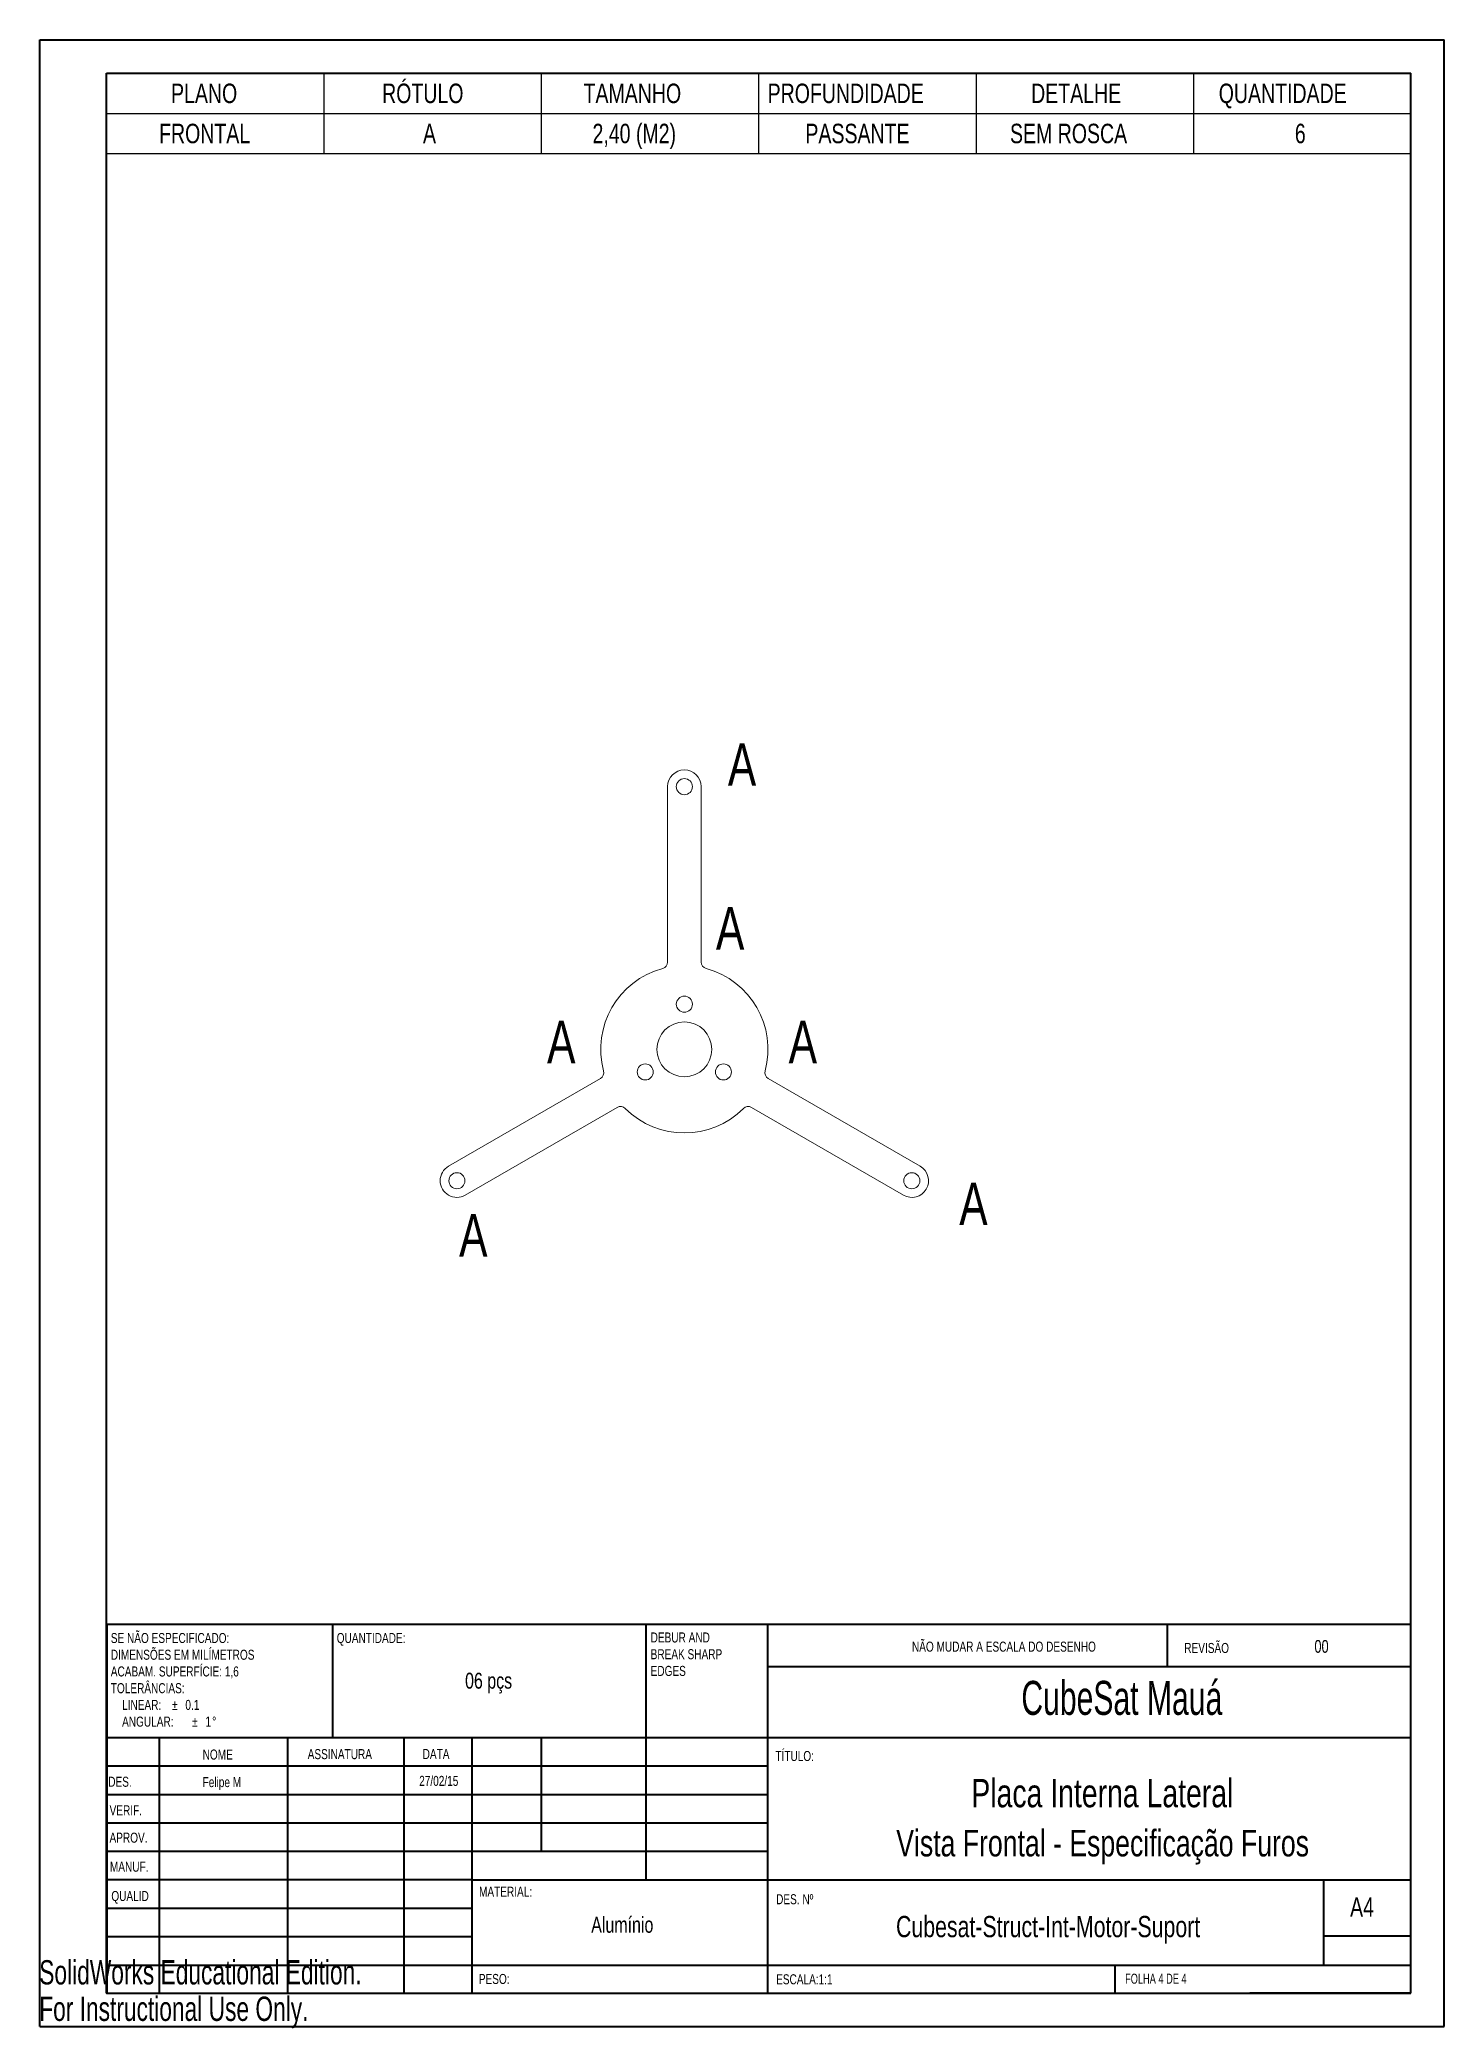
# Paper-space layout 'Folha04' of a CAD drawing. Header units: millimetres. Extents: x 0 to 210, y 0 to 297.
import ezdxf

# ---------------------------------------------------------------- set-up
doc = ezdxf.new("R2010")
doc.units = ezdxf.units.MM
doc.layers.add('FORMAT', color=7, linetype='Continuous')
doc.styles.add('SLDTEXTSTYLE0', font='TXT', dxfattribs={"width": 0.75})
doc.styles.add('SLDTEXTSTYLE1', font='TXT', dxfattribs={"width": 0.663})
doc.styles.add('SLDTEXTSTYLE2', font='TXT', dxfattribs={"width": 0.6875})
doc.styles.add('SLDTEXTSTYLE3', font='TXT', dxfattribs={"width": 0.7})

# ---------------------------------------------------------------- blocks, each defined once
blk = doc.blocks.new('SW_NOTE_6')
at = {"color": 0, "linetype": 'Continuous', "lineweight": 0, "char_height": 1.5, "attachment_point": 1, "style": 'SLDTEXTSTYLE0'}
for s, insert in [('DEBUR AND', (0, 1.93)), ('BREAK SHARP', (0, -0.57)), ('EDGES', (0, -3.07))]:
    blk.add_mtext(s, dxfattribs=dict(at, insert=insert))
blk = doc.blocks.new('SW_NOTE_7')
at = {"color": 0, "linetype": 'Continuous', "lineweight": 0, "char_height": 1.5, "attachment_point": 1, "style": 'SLDTEXTSTYLE0'}
for s, insert in [('SE NÃO ESPECIFICADO:', (0, 1.93)), ('ACABAM. SUPERFÍCIE: 1,6', (0, -3.07)), ('DIMENSÕES EM MILÍMETROS', (0, -0.57)), ('TOLERÂNCIAS:', (0, -5.57)), ('LINEAR:', (1.69, -8.07)), ('%%p', (9.16, -8.07)), ('0.1', (11.15, -8.07)), ('ANGULAR:', (1.69, -10.57)), ('%%p', (12.16, -10.57)), ('1', (14.15, -10.57)), ('%%d', (15.16, -10.57))]:
    blk.add_mtext(s, dxfattribs=dict(at, insert=insert))
blk = doc.blocks.new('SW_TABLEANNOTATION_1')
at = {"layer": 'FORMAT', "color": 0}
for p, q in [((0, 0), (0, -12)), ((195, 0), (0, 0)), ((32.5, 0), (32.5, -6)), ((65, 0), (65, -6)), ((97.5, 0), (97.5, -6)), ((130, 0), (130, -6)), ((162.5, 0), (162.5, -6)), ((195, -12), (195, 0)), ((0, -6), (195, -6)), ((32.5, -6), (32.5, -12)), ((65, -6), (65, -12)), ((97.5, -6), (97.5, -12)), ((130, -6), (130, -12)), ((162.5, -6), (162.5, -12)), ((0, -12), (195, -12))]:
    blk.add_line(p, q, dxfattribs=at)
at = {"layer": 'FORMAT', "color": 0, "attachment_point": 1, "style": 'SLDTEXTSTYLE0'}
for s, insert, char_height in [('PLANO', (9.64, -1.55), 2.91), ('RÓTULO', (41.2, -1.55), 2.91), ('TAMANHO', (71.32, -1.55), 2.91), ('PROFUNDIDADE', (98.84, -1.55), 2.9104), ('DETALHE', (138.24, -1.55), 2.91), ('QUANTIDADE', (166.29, -1.55), 2.91), ('FRONTAL', (7.85, -7.55), 2.91), ('A', (47.31, -7.55), 2.91), ('2,40 (M2)', (72.66, -7.55), 2.91), ('PASSANTE', (104.49, -7.55), 2.91), ('SEM ROSCA', (135.08, -7.55), 2.91), ('6', (177.67, -7.55), 2.91)]:
    blk.add_mtext(s, dxfattribs=dict(at, insert=insert, char_height=char_height))

psp = doc.layouts.new('Folha04')

# ---------------------------------------------------------------- linework, layer by layer
at = {"color": 7, "linetype": 'Continuous', "lineweight": 40}
for p, q in [((0.08, 0.21), (0.08, 297.21)), ((0.08, 297.21), (210.08, 297.21)), ((210.08, 0.21), (210.08, 297.21)), ((210.08, 292.21), (210.08, 297.21)), ((10.08, 292.21), (205.08, 292.21)), ((10.08, 5.21), (10.08, 292.21)), ((205.08, 5.21), (205.08, 292.21)), ((10.11, 60.37), (205.08, 60.37)), ((10.11, 60.37), (10.11, 5.12)), ((43.91, 43.37), (43.91, 60.37)), ((90.71, 60.37), (90.71, 22.12)), ((108.91, 60.37), (108.91, 5.12)), ((168.68, 54.09), (168.68, 60.46)), ((205.08, 54), (108.91, 54)), ((205.08, 43.37), (10.11, 43.37)), ((17.91, 43.37), (17.91, 5.12)), ((37.1, 43.37), (37.1, 5.12)), ((54.51, 43.37), (54.51, 5.12)), ((64.71, 5.12), (64.71, 43.37)), ((75.11, 26.37), (75.11, 43.37)), ((108.91, 39.12), (10.11, 39.12)), ((108.91, 34.87), (10.11, 34.87)), ((108.91, 30.62), (10.11, 30.62)), ((108.91, 26.37), (10.11, 26.37)), ((64.71, 22.12), (10.11, 22.12)), ((64.71, 22.12), (205.08, 22.12)), ((192.08, 9.46), (192.08, 22.21)), ((64.71, 17.87), (10.11, 17.87)), ((64.71, 13.62), (10.11, 13.62)), ((205.08, 13.71), (192.08, 13.71)), ((10.11, 9.37), (205.08, 9.37)), ((160.88, 5.21), (160.88, 9.46)), ((10.08, 5.21), (205.08, 5.21)), ((205.08, 5.21), (180.99, 5.21)), ((0.08, 0.21), (210.08, 0.21))]:
    psp.add_line(p, q, dxfattribs=at)
at = {"color": 7, "linetype": 'Continuous', "lineweight": 15}
for p, q in [((93.96, 185.56), (93.96, 159.33)), ((98.96, 159.33), (98.96, 185.56)), ((83.92, 141.93), (61.2, 128.82)), ((131.72, 128.82), (109, 141.93)), ((63.7, 124.49), (86.42, 137.6)), ((106.5, 137.6), (129.22, 124.49))]:
    psp.add_line(p, q, dxfattribs=at)
for centre, radius in [((96.46, 185.56), 1.2), ((96.46, 153.04), 1.2), ((96.46, 146.29), 4.1), ((90.61, 142.91), 1.2), ((102.3, 142.91), 1.2), ((62.45, 126.65), 1.2), ((130.47, 126.65), 1.2)]:
    psp.add_circle(centre, radius, dxfattribs=at)
for centre, radius, start, end in [((96.46, 185.56), 2.5, 0, 180), ((96.46, 146.29), 12.5, 105.0261, 194.9739), ((92.96, 159.33), 1, 285.0261, 0), ((99.96, 159.33), 1, 180, 254.9739), ((96.46, 146.29), 12.5, 345.0261, 74.9739), ((83.42, 142.8), 1, 300, 14.9739), ((109.5, 142.8), 1, 165.0261, 240), ((86.92, 136.74), 1, 45.0261, 120), ((96.46, 146.29), 12.5, 225.0261, 314.9739), ((106, 136.74), 1, 60, 134.9739), ((62.45, 126.65), 2.5, 120, 300), ((130.47, 126.65), 2.5, 240, 60)]:
    psp.add_arc(centre, radius, start, end, dxfattribs=at)

# ---------------------------------------------------------------- block references
at = {"color": 7, "linetype": 'Continuous', "lineweight": 0}
for name, p in [('SW_NOTE_7', (10.7, 57.11)), ('SW_NOTE_6', (91.42, 57.19))]:
    psp.add_blockref(name, p, dxfattribs=at)
at = {"layer": 'FORMAT'}
psp.add_blockref('SW_TABLEANNOTATION_1', (10.07, 292.21), dxfattribs=at)

# ---------------------------------------------------------------- texts
at = {"color": 7, "linetype": 'Continuous', "lineweight": 0}
for s, insert, char_height, attachment_point, style in [('QUANTIDADE:', (44.48, 59.04), 1.5, 1, 'SLDTEXTSTYLE0'), ('NÃO MUDAR A ESCALA DO DESENHO', (130.49, 57.75), 1.5, 1, 'SLDTEXTSTYLE0'), ('REVISÃO', (171.21, 57.55), 1.5, 1, 'SLDTEXTSTYLE0'), ('00', (191.73, 57.99), 1.905, 2, 'SLDTEXTSTYLE0'), ('06 pçs', (67.19, 53.1), 2.381, 2, 'SLDTEXTSTYLE0'), ('CubeSat Mauá', (161.87, 51.88), 5.08, 2, 'SLDTEXTSTYLE1'), ('NOME', (24.43, 41.62), 1.5, 1, 'SLDTEXTSTYLE0'), ('ASSINATURA', (40.14, 41.68), 1.5, 1, 'SLDTEXTSTYLE0'), ('DATA', (57.33, 41.7), 1.5, 1, 'SLDTEXTSTYLE0'), ('TÍTULO:', (110.07, 41.4), 1.5, 1, 'SLDTEXTSTYLE0'), ('DES.', (10.32, 37.55), 1.5, 1, 'SLDTEXTSTYLE0'), ('Felipe M', (27.31, 37.5), 1.499, 2, 'SLDTEXTSTYLE0'), ('27/02/15', (59.74, 37.68), 1.499, 2, 'SLDTEXTSTYLE0'), ('Placa Interna Lateral', (158.96, 37.22), 4.2333, 2, 'SLDTEXTSTYLE0'), ('VERIF.', (10.52, 33.28), 1.5, 1, 'SLDTEXTSTYLE0'), ('APROV.', (10.51, 29.19), 1.5, 1, 'SLDTEXTSTYLE0'), ('MANUF.', (10.57, 24.85), 1.5, 1, 'SLDTEXTSTYLE0'), ('MATERIAL:', (65.76, 21.11), 1.5, 1, 'SLDTEXTSTYLE0'), ('QUALID', (10.78, 20.47), 1.5, 1, 'SLDTEXTSTYLE0'), ('DES. Nº', (110.18, 19.99), 1.5, 1, 'SLDTEXTSTYLE0'), ('A4', (196, 19.52), 2.91, 1, 'SLDTEXTSTYLE0'), ('Alumínio', (87.18, 16.61), 2.381, 2, 'SLDTEXTSTYLE0'), ('Cubesat-Struct-Int-Motor-Suport', (150.85, 16.74), 3.175, 2, 'SLDTEXTSTYLE0'), ('PESO:', (65.73, 8.07), 1.499, 1, 'SLDTEXTSTYLE0'), ('ESCALA:1:1', (110.18, 8.02), 1.5, 1, 'SLDTEXTSTYLE0'), ('FOLHA 4 DE 4', (162.36, 8.11), 1.5, 1, 'SLDTEXTSTYLE2')]:
    psp.add_mtext(s, dxfattribs=dict(at, insert=insert, char_height=char_height, attachment_point=attachment_point, style=style))
at = {"color": 7, "linetype": 'Continuous', "char_height": 3.633, "attachment_point": 1, "style": 'SLDTEXTSTYLE3'}
for s, insert in [('SolidWorks Educational Edition.', (0, 10.13)), ('For Instructional Use Only.', (0, 4.68))]:
    psp.add_mtext(s, dxfattribs=dict(at, insert=insert))
at = {"layer": 'FORMAT', "style": 'SLDTEXTSTYLE0'}
for s, insert, char_height, attachment_point in [('A', (102.96, 192.04), 6.35, 1), ('A', (101.18, 167.55), 6.35, 1), ('A', (75.93, 150.57), 6.35, 1), ('A', (112.05, 150.57), 6.35, 1), ('A', (137.56, 126.37), 6.35, 1), ('A', (62.78, 121.66), 6.35, 1), ('Vista Frontal - Especificação Furos', (159, 29.61), 3.9688, 2)]:
    psp.add_mtext(s, dxfattribs=dict(at, insert=insert, char_height=char_height, attachment_point=attachment_point))

doc.saveas('drawing.dxf')
